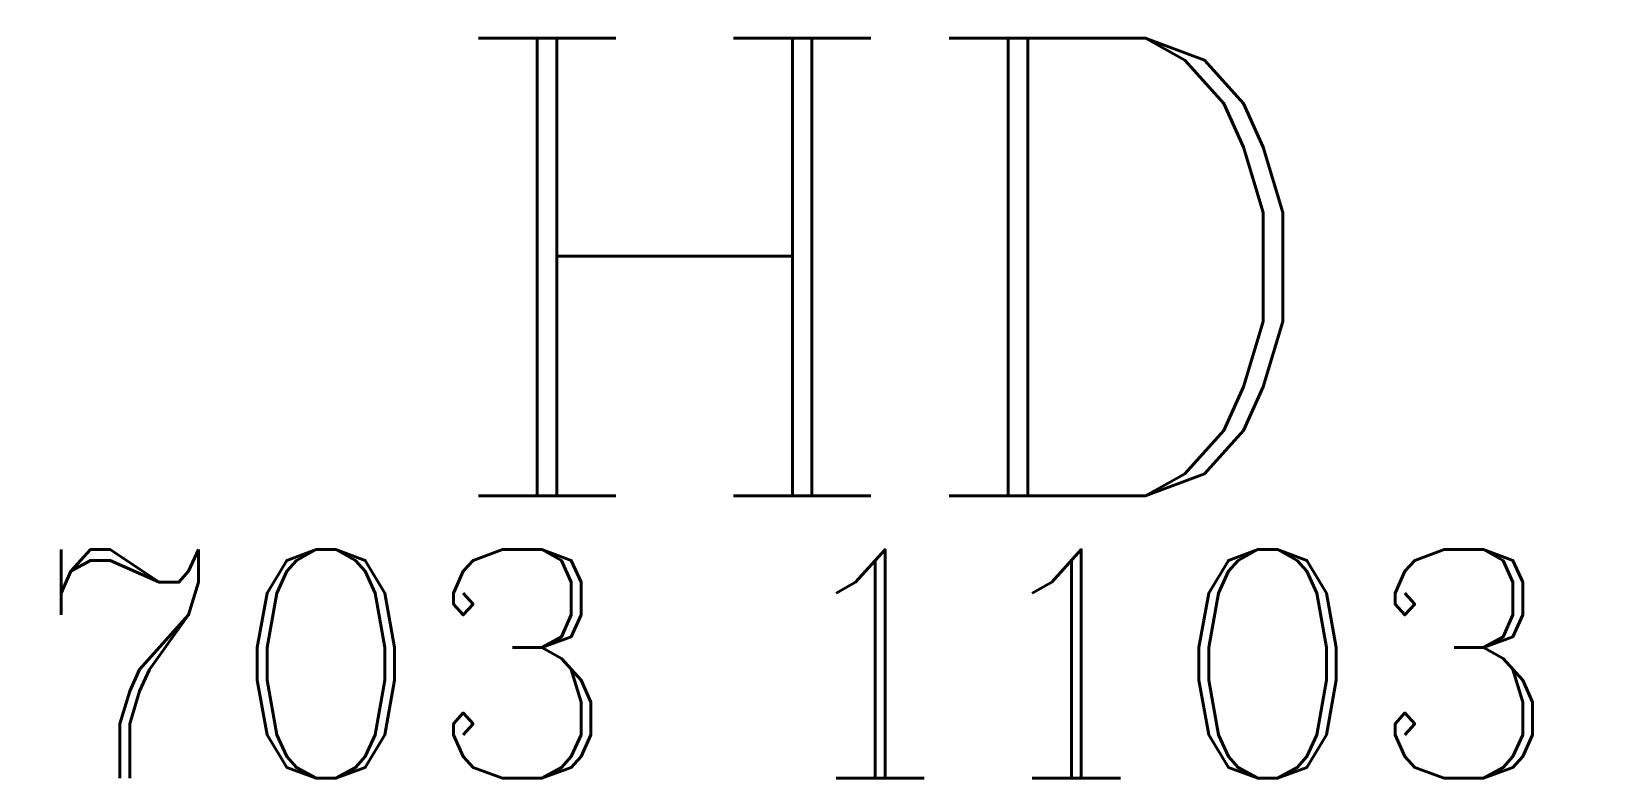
# Model space of a CAD drawing. Header units: inches. Extents: x -37.2 to 33.5, y -10 to 23.3.
import ezdxf

# ---------------------------------------------------------------- set-up
doc = ezdxf.new("R2010")
doc.units = ezdxf.units.IN
doc.header["$LTSCALE"] = 48
doc.header["$MEASUREMENT"] = 0
doc.styles.add('FSL12-1', font='complex.shx')

msp = doc.modelspace()

# ---------------------------------------------------------------- wipeouts: each hides what was drawn before it
msp.add_wipeout([(-37.203, -10.013), (33.46, -10.013), (33.46, 23.275), (-37.203, 23.275)])

# ---------------------------------------------------------------- next in the draw order: texts
at = {"linetype": 'Continuous', "attachment_point": 1, "style": 'FSL12-1'}
for s, insert, char_height, width in [('HD', (-19.041, 22.984), 20.4, 142.8), ('HD', (-19.041, 22.984), 20.4, 142.8), ('703 1103', (-37.203, 0.187), 10.2, 90.84375), ('703 1103', (-37.203, 0.187), 10.2, 90.84375)]:
    msp.add_mtext(s, dxfattribs=dict(at, insert=insert, char_height=char_height, width=width))

doc.saveas('drawing.dxf')
